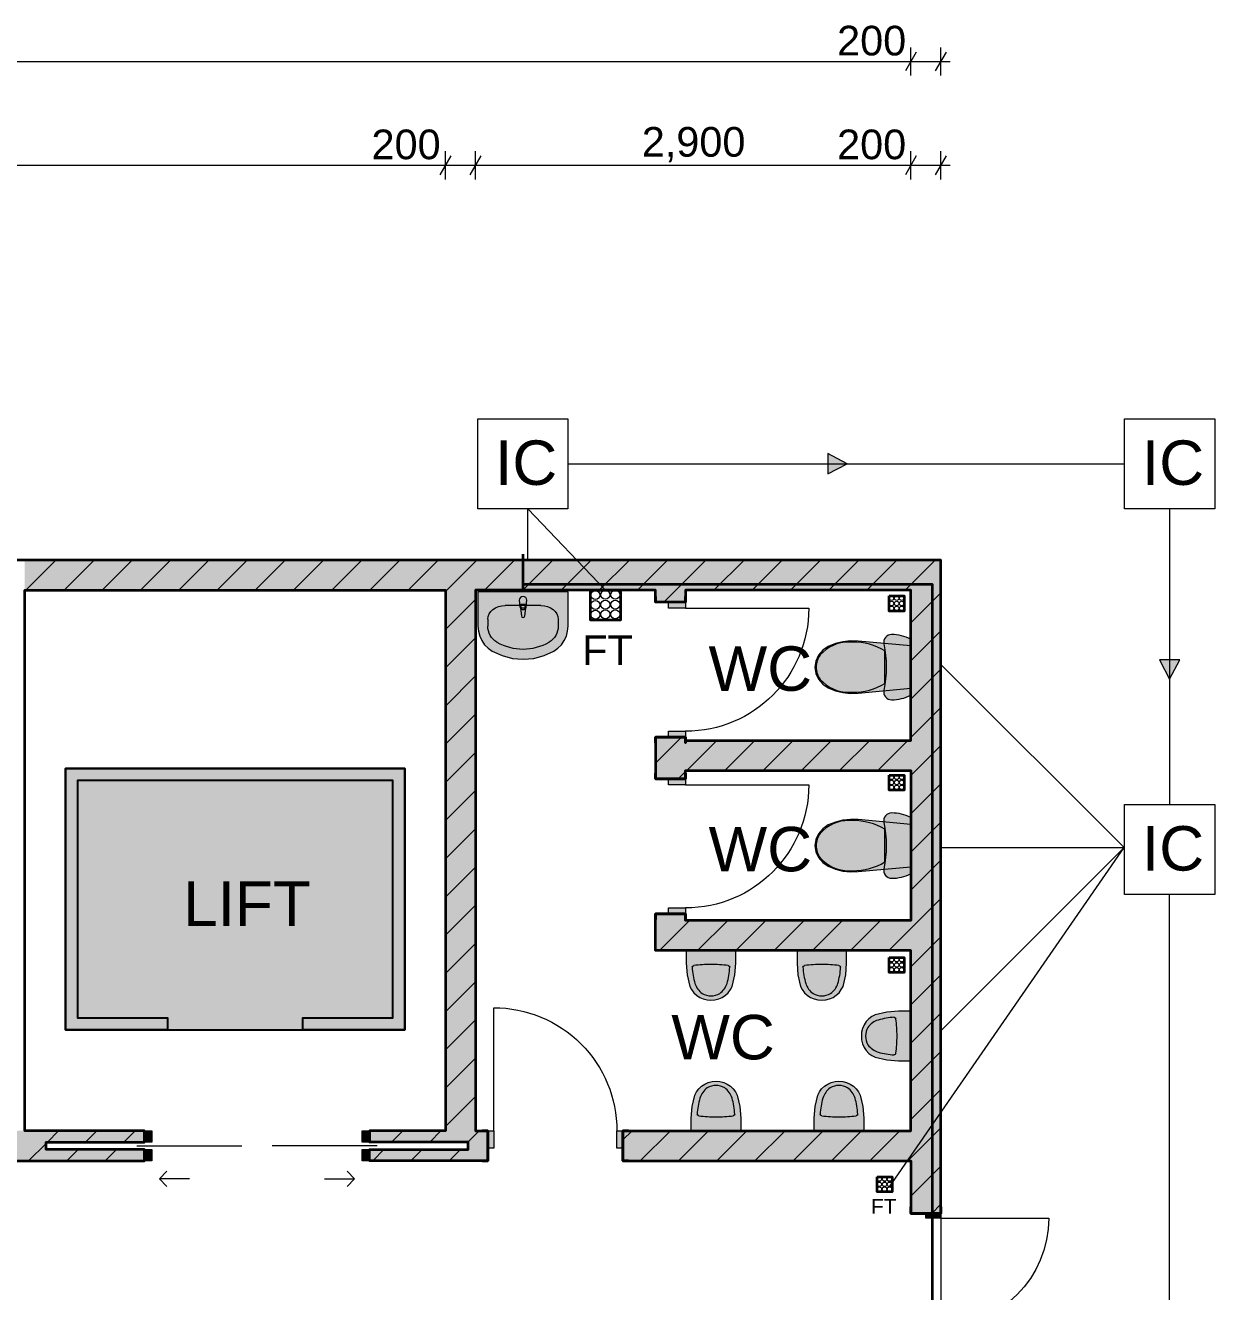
# Model space of a CAD drawing. Header units: millimetres. Extents: x 0.6 to 15.5, y 0.6 to 11.3.
# Drawn here: x 8.714 to 11.832, y 6.873 to 10.193 of the extents above; entities that cross this region are included whole.
import ezdxf

# ---------------------------------------------------------------- set-up
doc = ezdxf.new("R2010")
doc.units = ezdxf.units.MM
doc.layers.add('PDF_Geometry', color=7, linetype='Continuous', true_color=0x029e21)
doc.layers.add('PDF_Solid Fills', color=7, linetype='Continuous', true_color=0xffffff)
doc.layers.add('PDF_Text', color=7, linetype='Continuous')
doc.styles.add('PDF Arial-BoldMT', font='arial.ttf')
doc.styles.add('PDF ArialMT', font='arial.ttf')

msp = doc.modelspace()

# ---------------------------------------------------------------- hatches: boundary and pattern name
at = {"layer": 'PDF_Solid Fills', "transparency": 33554559}
for points in [[(11.0358, 8.7905), (11.1146, 8.7905), (11.1146, 7.0779), (11.0752, 7.0779), (11.0358, 7.0779)], [(9.9009, 8.7081), (10.1371, 8.7081), (10.1371, 8.6179), (10.1359, 8.6046), (10.1326, 8.5917), (10.127, 8.5797), (10.1196, 8.5689), (10.1104, 8.5597), (10.0998, 8.5523), (10.0741, 8.5405), (10.0469, 8.5333), (10.019, 8.5309), (9.9911, 8.5333), (9.9639, 8.5405), (9.9382, 8.5523), (9.9276, 8.5597), (9.9184, 8.5689), (9.9109, 8.5797), (9.9054, 8.5917), (9.902, 8.6046), (9.9009, 8.6179)], [(10.3665, 8.7117), (10.4453, 8.7117), (10.4453, 8.6806), (10.4, 8.6806), (10.3665, 8.6806)], [(10.0091, 8.6855), (10.012, 8.6925), (10.019, 8.6953), (10.0259, 8.6925), (10.0288, 8.6855), (10.0272, 8.669), (10.026, 8.6652), (10.0233, 8.6444), (10.0219, 8.6416), (10.019, 8.6405), (10.0161, 8.6416), (10.0146, 8.6444), (10.012, 8.6652), (10.0107, 8.669)], [(10.8573, 8.5769), (10.8775, 8.579), (10.8979, 8.5784), (11.0358, 8.5657), (11.0358, 8.4547), (10.8979, 8.4419), (10.8775, 8.4413), (10.8573, 8.4435), (10.8377, 8.4483), (10.8192, 8.4558), (10.8046, 8.4659), (10.7933, 8.4789), (10.7863, 8.494), (10.7839, 8.5102), (10.7863, 8.5263), (10.7933, 8.5414), (10.8046, 8.5544), (10.8192, 8.5645), (10.8377, 8.572)], [(11.0358, 8.5837), (11.0358, 8.4366), (11.0299, 8.4338), (11.0238, 8.4314), (11.0176, 8.4293), (11.0112, 8.4276), (11.0048, 8.4263), (10.9983, 8.4253), (10.9918, 8.4247), (10.9852, 8.4245), (10.9807, 8.425), (10.9764, 8.4265), (10.9725, 8.4289), (10.9692, 8.4321), (10.9667, 8.436), (10.9652, 8.4402), (10.9646, 8.4448), (10.965, 8.4493), (10.9676, 8.4644), (10.9695, 8.4796), (10.9707, 8.4949), (10.9711, 8.5102), (10.9707, 8.5255), (10.9695, 8.5407), (10.9676, 8.5559), (10.965, 8.571), (10.9646, 8.5755), (10.9652, 8.5801), (10.9667, 8.5844), (10.9692, 8.5882), (10.9725, 8.5914), (10.9764, 8.5938), (10.9807, 8.5953), (10.9852, 8.5958), (10.9918, 8.5956), (10.9983, 8.595), (11.0048, 8.5941), (11.0112, 8.5927), (11.0176, 8.591), (11.0238, 8.5889), (11.0299, 8.5865)], [(10.3665, 8.2174), (10.3665, 8.3263), (10.4, 8.3263), (10.4453, 8.3263), (10.4453, 8.2174), (10.4, 8.2174)], [(10.8573, 8.1089), (10.8775, 8.1111), (10.8979, 8.1105), (11.0358, 8.0977), (11.0358, 7.9867), (10.8979, 7.974), (10.8775, 7.9733), (10.8573, 7.9755), (10.8377, 7.9804), (10.8192, 7.9879), (10.8046, 7.998), (10.7933, 8.011), (10.7863, 8.026), (10.7839, 8.0422), (10.7863, 8.0584), (10.7933, 8.0735), (10.8046, 8.0865), (10.8192, 8.0965), (10.8377, 8.104)], [(11.0358, 8.1157), (11.0358, 7.9687), (11.0299, 7.9659), (11.0238, 7.9634), (11.0176, 7.9614), (11.0112, 7.9596), (11.0048, 7.9583), (10.9983, 7.9573), (10.9918, 7.9568), (10.9852, 7.9566), (10.9807, 7.9571), (10.9764, 7.9586), (10.9725, 7.961), (10.9692, 7.9642), (10.9667, 7.968), (10.9652, 7.9723), (10.9646, 7.9768), (10.965, 7.9814), (10.9676, 7.9965), (10.9695, 8.0116), (10.9707, 8.0269), (10.9711, 8.0422), (10.9707, 8.0575), (10.9695, 8.0728), (10.9676, 8.088), (10.965, 8.103), (10.9646, 8.1076), (10.9652, 8.1121), (10.9667, 8.1164), (10.9692, 8.1202), (10.9725, 8.1234), (10.9764, 8.1258), (10.9807, 8.1273), (10.9852, 8.1278), (10.9918, 8.1276), (10.9983, 8.1271), (11.0048, 8.1261), (11.0112, 8.1248), (11.0176, 8.1231), (11.0238, 8.121), (11.0299, 8.1185)], [(10.3665, 7.7669), (10.3665, 7.8631), (10.4, 7.8631), (10.4453, 7.8631), (10.4453, 7.8456)], [(10.5673, 7.6732), (10.5629, 7.6645), (10.557, 7.6566), (10.5497, 7.6498), (10.5413, 7.6443), (10.532, 7.6403), (10.522, 7.6378), (10.5117, 7.6369), (10.5015, 7.6378), (10.4915, 7.6403), (10.4822, 7.6443), (10.4737, 7.6498), (10.4664, 7.6566), (10.4605, 7.6645), (10.4562, 7.6732), (10.4491, 7.7034), (10.4468, 7.7342), (10.4468, 7.7669), (10.5767, 7.7669), (10.5767, 7.7342), (10.5743, 7.7034)], [(10.8578, 7.6732), (10.8534, 7.6645), (10.8475, 7.6566), (10.8402, 7.6498), (10.8318, 7.6443), (10.8224, 7.6403), (10.8125, 7.6378), (10.8022, 7.6369), (10.792, 7.6378), (10.782, 7.6403), (10.7726, 7.6443), (10.7642, 7.6498), (10.7569, 7.6566), (10.751, 7.6645), (10.7467, 7.6732), (10.7396, 7.7034), (10.7373, 7.7342), (10.7373, 7.7669), (10.8672, 7.7669), (10.8672, 7.7342), (10.8648, 7.7034)], [(10.9422, 7.4872), (10.9335, 7.4915), (10.9256, 7.4974), (10.9188, 7.5047), (10.9133, 7.5132), (10.9092, 7.5225), (10.9067, 7.5325), (10.9059, 7.5427), (10.9067, 7.553), (10.9092, 7.563), (10.9133, 7.5723), (10.9188, 7.5807), (10.9256, 7.588), (10.9335, 7.5939), (10.9422, 7.5983), (10.9724, 7.6053), (11.0031, 7.6077), (11.0358, 7.6077), (11.0358, 7.4778), (11.0031, 7.4778), (10.9724, 7.4801)], [(10.5804, 7.388), (10.5875, 7.3579), (10.5898, 7.3271), (10.5898, 7.2944), (10.4599, 7.2944), (10.4599, 7.3271), (10.4623, 7.3579), (10.4693, 7.388), (10.4737, 7.3968), (10.4796, 7.4046), (10.4868, 7.4114), (10.4953, 7.417), (10.5046, 7.421), (10.5146, 7.4235), (10.5249, 7.4243), (10.5352, 7.4235), (10.5451, 7.421), (10.5544, 7.417), (10.5629, 7.4114), (10.5702, 7.4046), (10.5761, 7.3968)], [(10.9027, 7.388), (10.9098, 7.3579), (10.9121, 7.3271), (10.9121, 7.2944), (10.7822, 7.2944), (10.7822, 7.3271), (10.7846, 7.3579), (10.7916, 7.388), (10.7959, 7.3968), (10.8018, 7.4046), (10.8091, 7.4114), (10.8176, 7.417), (10.8269, 7.421), (10.8369, 7.4235), (10.8472, 7.4243), (10.8574, 7.4235), (10.8674, 7.421), (10.8767, 7.417), (10.8852, 7.4114), (10.8924, 7.4046), (10.8983, 7.3968)], [(7.2607, 7.2157), (7.2607, 7.2609), (7.2607, 7.2944), (9.0263, 7.2944), (9.0263, 7.2649), (8.7685, 7.2649), (8.7685, 7.2452), (9.0263, 7.2452), (9.0263, 7.2157)], [(9.6169, 7.2944), (9.9265, 7.2944), (9.9265, 7.2491), (9.9265, 7.2157), (9.6169, 7.2157), (9.6169, 7.2452), (9.8748, 7.2452), (9.8748, 7.2649), (9.6169, 7.2649)], [(10.2809, 7.2491), (10.2809, 7.2944), (11.0358, 7.2944), (11.0358, 7.2157), (10.2809, 7.2157)]]:
    msp.add_hatch(color=256, dxfattribs=at).paths.add_polyline_path(points)

# ---------------------------------------------------------------- linework, layer by layer
at = {"layer": 'PDF_Geometry', "color": 7, "lineweight": 13}
for points in [[(11.0358, 10.0614), (11.0358, 10.1353)], [(11.1146, 10.0614), (11.1146, 10.1353)], [(1.4842, 10.0983), (1.5082, 10.0983), (1.587, 10.0983), (11.0358, 10.0983), (11.1146, 10.0983), (11.1386, 10.0983)], [(11.05, 10.123), (11.0216, 10.0737)], [(11.1004, 10.0737), (11.1287, 10.123)], [(9.8154, 9.7893), (9.8154, 9.8631)], [(9.8941, 9.7893), (9.8941, 9.8631)], [(11.0358, 9.7893), (11.0358, 9.8631)], [(11.1146, 9.7893), (11.1146, 9.8631)], [(9.8295, 9.8508), (9.8011, 9.8016)], [(9.9083, 9.8508), (9.8799, 9.8016)], [(11.05, 9.8508), (11.0216, 9.8016)], [(11.1004, 9.8016), (11.1287, 9.8508)], [(1.4842, 9.8262), (1.5082, 9.8262), (1.587, 9.8262), (3.0043, 9.8262), (3.083, 9.8262), (4.0279, 9.8262), (4.1067, 9.8262), (5.2878, 9.8262), (5.3665, 9.8262), (6.5476, 9.8262), (6.6264, 9.8262), (9.8154, 9.8262), (9.8941, 9.8262), (11.0358, 9.8262), (11.1146, 9.8262), (11.1386, 9.8262)], [(10.1363, 9.0435), (11.5959, 9.0435)], [(10.0315, 8.7905), (10.0315, 8.9254), (10.235, 8.7117)], [(11.714, 8.9254), (11.714, 8.1503)], [(11.1146, 7.5569), (11.5946, 8.037), (11.1146, 8.5171)], [(10.9797, 7.1472), (11.5946, 8.037)], [(11.1146, 8.037), (11.5959, 8.037)], [(11.714, 5.6706), (11.714, 7.914)]]:
    msp.add_lwpolyline(points, dxfattribs=at)
for points in [[(9.9001, 9.1616), (10.1363, 9.1616), (10.1363, 8.9254), (9.9001, 8.9254)], [(11.5959, 9.1616), (11.8321, 9.1616), (11.8321, 8.9254), (11.5959, 8.9254)], [(11.5959, 8.1503), (11.8321, 8.1503), (11.8321, 7.914), (11.5959, 7.914)]]:
    msp.add_lwpolyline(points, close=True, dxfattribs=at)
at = {"layer": 'PDF_Geometry', "color": 8, "lineweight": 15, "true_color": 0x7f7f7f}
for points in [[(10.8181, 9.0702), (10.8181, 9.0169), (10.8687, 9.0435)], [(11.7407, 8.5296), (11.6873, 8.5296), (11.714, 8.479)]]:
    msp.add_lwpolyline(points, close=True, dxfattribs=at)
at = {"layer": 'PDF_Geometry', "color": 5, "lineweight": 35}
for points in [[(10.019, 8.7081), (10.019, 8.8061)], [(10.019, 8.7278), (11.0913, 8.7278), (11.0928, 4.8353), (7.9935, 4.8353)]]:
    msp.add_lwpolyline(points, dxfattribs=at)
at = {"layer": 'PDF_Geometry', "color": 123, "lineweight": 18, "true_color": 0x71cebe}
msp.add_lwpolyline([(1.5082, 8.7905), (11.1146, 8.7905), (11.1146, 4.7747), (6.6264, 4.7747), (6.6264, 3.2786), (5.2878, 3.2786), (5.2878, 4.7747), (1.5082, 4.7747)], close=True, dxfattribs=at)
at = {"layer": 'PDF_Geometry', "color": 7, "lineweight": 35}
for points in [[(11.1146, 7.0779), (11.0752, 7.0779), (11.0358, 7.0779), (11.0752, 7.0779), (11.1146, 7.0779), (11.1146, 7.0948), (11.1146, 7.0779), (11.1146, 8.7905), (11.0358, 8.7905), (10.4453, 8.7905), (10.3665, 8.7905), (9.8941, 8.7905), (9.8154, 8.7905), (8.713, 8.7905), (8.6342, 8.7905), (8.352, 8.7905), (8.352, 8.7314), (8.352, 8.7117), (8.6342, 8.7117), (8.6342, 7.2944), (7.2607, 7.2944)], [(7.2607, 7.2157), (9.0263, 7.2157), (9.0263, 7.2452), (8.7685, 7.2452), (8.7685, 7.2649), (9.0263, 7.2649), (9.0263, 7.2944), (8.713, 7.2944), (8.713, 8.7117), (9.8154, 8.7117), (9.8154, 7.2944), (9.6169, 7.2944), (9.6169, 7.2649)], [(10.4453, 8.3263), (10.4, 8.3263), (10.4453, 8.3263), (10.4453, 8.3117), (10.4453, 8.3263), (10.4453, 8.318), (11.0358, 8.318), (11.0358, 8.7117), (10.4453, 8.7117), (10.4453, 8.6806), (10.4, 8.6806), (10.3665, 8.6806), (10.3665, 8.7117), (9.8941, 8.7117), (9.8941, 7.2944), (9.9265, 7.2944), (9.9265, 7.2491), (9.9265, 7.2157), (9.912, 7.2157), (9.9265, 7.2157), (9.9265, 7.2491), (9.9265, 7.2944), (9.912, 7.2944), (9.9265, 7.2944)], [(10.4453, 8.6806), (10.4453, 8.6952), (10.4453, 8.6806), (10.4, 8.6806), (10.3665, 8.6806), (10.3665, 8.6952), (10.3665, 8.6806)], [(10.3665, 8.3263), (10.3665, 8.3117), (10.3665, 8.3263), (10.4, 8.3263), (10.3665, 8.3263), (10.3665, 8.2174)], [(10.4453, 8.2174), (10.4453, 8.232), (10.4453, 8.2174), (10.4, 8.2174), (10.3665, 8.2174), (10.3665, 8.232), (10.3665, 8.2174), (10.4, 8.2174), (10.4453, 8.2174), (10.4453, 8.2393), (11.0358, 8.2393), (11.0358, 7.8456), (10.4453, 7.8456), (10.4453, 7.8631)], [(10.2809, 7.2944), (10.2954, 7.2944), (10.2809, 7.2944), (11.0358, 7.2944), (11.0358, 7.7669), (10.3665, 7.7669), (10.3665, 7.8631), (10.3665, 7.8485), (10.3665, 7.8631), (10.4, 7.8631), (10.4453, 7.8631), (10.4453, 7.8485), (10.4453, 7.8631), (10.4, 7.8631), (10.3665, 7.8631)], [(9.0263, 7.2649), (9.0263, 7.2944)], [(9.9265, 7.2157), (9.6169, 7.2157), (9.6169, 7.2452), (9.8748, 7.2452), (9.8748, 7.2649), (9.6169, 7.2649), (9.6169, 7.2944)], [(10.2809, 7.2157), (10.2809, 7.2491), (10.2809, 7.2944), (10.2809, 7.2491), (10.2809, 7.2157), (10.2954, 7.2157), (10.2809, 7.2157), (11.0358, 7.2157), (11.0358, 7.0779), (11.0358, 7.0948), (11.0358, 7.0779)], [(9.0263, 7.2157), (9.0263, 7.2452)], [(9.6169, 7.2157), (9.6169, 7.2452)]]:
    msp.add_lwpolyline(points, dxfattribs=at)
at = {"layer": 'PDF_Geometry', "color": 21, "lineweight": 9, "true_color": 0xff9955}
for points in [[(8.7157, 8.7117), (8.7944, 8.7905)], [(8.8159, 8.7117), (8.8946, 8.7905)], [(8.9161, 8.7117), (8.9948, 8.7905)], [(9.0163, 8.7117), (9.0951, 8.7905)], [(9.1165, 8.7117), (9.1953, 8.7905)], [(9.2168, 8.7117), (9.2955, 8.7905)], [(9.317, 8.7117), (9.3957, 8.7905)], [(9.4172, 8.7117), (9.4959, 8.7905)], [(9.5174, 8.7117), (9.5962, 8.7905)], [(9.6176, 8.7117), (9.6964, 8.7905)], [(9.7179, 8.7117), (9.7966, 8.7905)], [(9.8154, 8.709), (9.8941, 8.7877), (9.8968, 8.7905)], [(9.9183, 8.7117), (9.997, 8.7905)], [(10.0185, 8.7117), (10.0973, 8.7905)], [(10.1187, 8.7117), (10.1975, 8.7905)], [(10.219, 8.7117), (10.2977, 8.7905)], [(10.3192, 8.7117), (10.3979, 8.7905)], [(10.3883, 8.6806), (10.4194, 8.7117), (10.4981, 8.7905)], [(10.5196, 8.7117), (10.5984, 8.7905)], [(10.6198, 8.7117), (10.6986, 8.7905)], [(10.7201, 8.7117), (10.7988, 8.7905)], [(10.8203, 8.7117), (10.899, 8.7905)], [(10.9205, 8.7117), (10.9993, 8.7905)], [(11.0207, 8.7117), (11.0358, 8.7268), (11.0994, 8.7905)], [(11.1146, 8.7053), (11.0358, 8.6266)], [(9.8154, 8.6088), (9.8941, 8.6875)], [(11.1146, 8.6051), (11.0358, 8.5264)], [(9.8154, 8.5086), (9.8941, 8.5873)], [(11.1146, 8.5049), (11.0358, 8.4262)], [(9.8154, 8.4083), (9.8941, 8.4871)], [(11.1146, 8.4047), (11.0358, 8.3259)], [(9.8154, 8.3081), (9.8941, 8.3868)], [(10.4348, 8.3263), (10.3665, 8.258)], [(10.4481, 8.2393), (10.5268, 8.318)], [(10.5483, 8.2393), (10.627, 8.318)], [(10.6485, 8.2393), (10.7272, 8.318)], [(10.7487, 8.2393), (10.8275, 8.318)], [(10.8489, 8.2393), (10.9277, 8.318)], [(10.9492, 8.2393), (11.0279, 8.318)], [(11.1146, 8.3045), (11.0358, 8.2257)], [(9.8154, 8.2079), (9.8941, 8.2866)], [(10.4453, 8.2365), (10.4261, 8.2174)], [(11.1146, 8.2042), (11.0358, 8.1255)], [(9.8154, 8.1077), (9.8941, 8.1864)], [(11.1146, 8.104), (11.0358, 8.0253)], [(9.8154, 8.0075), (9.8941, 8.0862)], [(11.1146, 8.0038), (11.0358, 7.9251)], [(9.8154, 7.9072), (9.8941, 7.986)], [(11.1146, 7.9036), (11.0358, 7.8248), (10.9778, 7.7669)], [(9.8154, 7.807), (9.8941, 7.8857)], [(10.3725, 7.8631), (10.3665, 7.8571)], [(10.4552, 7.8456), (10.3765, 7.7669)], [(10.5555, 7.8456), (10.4767, 7.7669)], [(10.6557, 7.8456), (10.5769, 7.7669)], [(10.7559, 7.8456), (10.6772, 7.7669)], [(10.8561, 7.8456), (10.7774, 7.7669)], [(10.9563, 7.8456), (10.8776, 7.7669)], [(9.8154, 7.7068), (9.8941, 7.7855)], [(11.1146, 7.8034), (11.0358, 7.7246)], [(9.8154, 7.6066), (9.8941, 7.6853)], [(11.1146, 7.7031), (11.0358, 7.6244)], [(9.8154, 7.5064), (9.8941, 7.5851)], [(11.1146, 7.6029), (11.0358, 7.5242)], [(9.8154, 7.4061), (9.8941, 7.4849)], [(11.1146, 7.5027), (11.0358, 7.424)], [(9.8154, 7.3059), (9.8941, 7.3846)], [(11.1146, 7.4025), (11.0358, 7.3237)], [(8.8016, 7.2944), (8.7721, 7.2649)], [(8.9018, 7.2944), (8.8723, 7.2649)], [(9.0021, 7.2944), (8.9726, 7.2649)], [(9.7036, 7.2944), (9.6741, 7.2649)], [(9.8039, 7.2944), (9.7743, 7.2649)], [(9.9041, 7.2944), (9.8746, 7.265)], [(10.305, 7.2944), (10.2809, 7.2703)], [(10.4052, 7.2944), (10.3264, 7.2157)], [(10.5054, 7.2944), (10.4267, 7.2157)], [(10.6056, 7.2944), (10.5268, 7.2157)], [(10.7058, 7.2944), (10.6271, 7.2157)], [(10.8061, 7.2944), (10.7273, 7.2157)], [(10.9063, 7.2944), (10.8275, 7.2157)], [(11.0065, 7.2944), (10.9278, 7.2157)], [(11.1146, 7.3023), (11.0358, 7.2235), (11.028, 7.2157)], [(8.7685, 7.2612), (8.7229, 7.2157)], [(8.8526, 7.2452), (8.8231, 7.2157)], [(8.9529, 7.2452), (8.9233, 7.2157)], [(9.6544, 7.2452), (9.6249, 7.2157)], [(9.7546, 7.2452), (9.7251, 7.2157)], [(9.8548, 7.2452), (9.8253, 7.2157)], [(9.0263, 7.2185), (9.0236, 7.2157)], [(9.9265, 7.2167), (9.9255, 7.2157)], [(11.1146, 7.202), (11.0358, 7.1233)], [(11.1146, 7.1018), (11.0906, 7.0779)]]:
    msp.add_lwpolyline(points, dxfattribs=at)
at = {"layer": 'PDF_Geometry', "color": 6, "lineweight": 20}
for points in [[(9.9009, 8.7081), (9.9009, 8.6179), (9.902, 8.6046), (9.9054, 8.5917), (9.9109, 8.5797), (9.9184, 8.5689), (9.9276, 8.5597), (9.9382, 8.5523), (9.9639, 8.5405), (9.9911, 8.5333), (10.019, 8.5309), (10.0469, 8.5333), (10.0741, 8.5405), (10.0998, 8.5523), (10.1104, 8.5597), (10.1196, 8.5689), (10.127, 8.5797), (10.1326, 8.5917), (10.1359, 8.6046), (10.1371, 8.6179), (10.1371, 8.7081)], [(10.8573, 8.5769), (10.8377, 8.572), (10.8192, 8.5645), (10.8046, 8.5544), (10.7933, 8.5414), (10.7863, 8.5263), (10.7839, 8.5102), (10.7863, 8.494), (10.7933, 8.4789), (10.8046, 8.4659), (10.8192, 8.4558), (10.8377, 8.4483), (10.8573, 8.4435), (10.8775, 8.4413), (10.8979, 8.4419), (11.0358, 8.4547), (11.0358, 8.5657), (10.8979, 8.5784), (10.8775, 8.579)], [(11.0358, 8.5837), (11.0299, 8.5865), (11.0238, 8.5889), (11.0176, 8.591), (11.0112, 8.5927), (11.0048, 8.5941), (10.9983, 8.595), (10.9918, 8.5956), (10.9852, 8.5958), (10.9807, 8.5953), (10.9764, 8.5938), (10.9725, 8.5914), (10.9692, 8.5882), (10.9667, 8.5844), (10.9652, 8.5801), (10.9646, 8.5755), (10.965, 8.571), (10.9676, 8.5559), (10.9695, 8.5407), (10.9707, 8.5255), (10.9711, 8.5102), (10.9707, 8.4949), (10.9695, 8.4796), (10.9676, 8.4644), (10.965, 8.4493), (10.9646, 8.4448), (10.9652, 8.4402), (10.9667, 8.436), (10.9692, 8.4321), (10.9725, 8.4289), (10.9764, 8.4265), (10.9807, 8.425), (10.9852, 8.4245), (10.9918, 8.4247), (10.9983, 8.4253), (11.0048, 8.4263), (11.0112, 8.4276), (11.0176, 8.4293), (11.0238, 8.4314), (11.0299, 8.4338), (11.0358, 8.4366)], [(10.8573, 8.1089), (10.8377, 8.104), (10.8192, 8.0965), (10.8046, 8.0865), (10.7933, 8.0735), (10.7863, 8.0584), (10.7839, 8.0422), (10.7863, 8.026), (10.7933, 8.011), (10.8046, 7.998), (10.8192, 7.9879), (10.8377, 7.9804), (10.8573, 7.9755), (10.8775, 7.9733), (10.8979, 7.974), (11.0358, 7.9867), (11.0358, 8.0977), (10.8979, 8.1105), (10.8775, 8.1111)], [(11.0358, 8.1157), (11.0299, 8.1185), (11.0238, 8.121), (11.0176, 8.1231), (11.0112, 8.1248), (11.0048, 8.1261), (10.9983, 8.1271), (10.9918, 8.1276), (10.9852, 8.1278), (10.9807, 8.1273), (10.9764, 8.1258), (10.9725, 8.1234), (10.9692, 8.1202), (10.9667, 8.1164), (10.9652, 8.1121), (10.9646, 8.1076), (10.965, 8.103), (10.9676, 8.088), (10.9695, 8.0728), (10.9707, 8.0575), (10.9711, 8.0422), (10.9707, 8.0269), (10.9695, 8.0116), (10.9676, 7.9965), (10.965, 7.9814), (10.9646, 7.9768), (10.9652, 7.9723), (10.9667, 7.968), (10.9692, 7.9642), (10.9725, 7.961), (10.9764, 7.9586), (10.9807, 7.9571), (10.9852, 7.9566), (10.9918, 7.9568), (10.9983, 7.9573), (11.0048, 7.9583), (11.0112, 7.9596), (11.0176, 7.9614), (11.0238, 7.9634), (11.0299, 7.9659), (11.0358, 7.9687)], [(10.5673, 7.6732), (10.5743, 7.7034), (10.5767, 7.7342), (10.5767, 7.7669), (10.4468, 7.7669), (10.4468, 7.7342), (10.4491, 7.7034), (10.4562, 7.6732), (10.4605, 7.6645), (10.4664, 7.6566), (10.4737, 7.6498), (10.4822, 7.6443), (10.4915, 7.6403), (10.5015, 7.6378), (10.5117, 7.6369), (10.522, 7.6378), (10.532, 7.6403), (10.5413, 7.6443), (10.5497, 7.6498), (10.557, 7.6566), (10.5629, 7.6645)], [(10.8578, 7.6732), (10.8648, 7.7034), (10.8672, 7.7342), (10.8672, 7.7669), (10.7373, 7.7669), (10.7373, 7.7342), (10.7396, 7.7034), (10.7467, 7.6732), (10.751, 7.6645), (10.7569, 7.6566), (10.7642, 7.6498), (10.7726, 7.6443), (10.782, 7.6403), (10.792, 7.6378), (10.8022, 7.6369), (10.8125, 7.6378), (10.8224, 7.6403), (10.8318, 7.6443), (10.8402, 7.6498), (10.8475, 7.6566), (10.8534, 7.6645)], [(10.9422, 7.4872), (10.9724, 7.4801), (11.0031, 7.4778), (11.0358, 7.4778), (11.0358, 7.6077), (11.0031, 7.6077), (10.9724, 7.6053), (10.9422, 7.5983), (10.9335, 7.5939), (10.9256, 7.588), (10.9188, 7.5807), (10.9133, 7.5723), (10.9092, 7.563), (10.9067, 7.553), (10.9059, 7.5427), (10.9067, 7.5325), (10.9092, 7.5225), (10.9133, 7.5132), (10.9188, 7.5047), (10.9256, 7.4974), (10.9335, 7.4915)], [(10.5875, 7.3579), (10.5898, 7.3271), (10.5898, 7.2944), (10.4599, 7.2944), (10.4599, 7.3271), (10.4623, 7.3579), (10.4693, 7.388), (10.4737, 7.3968), (10.4796, 7.4046), (10.4868, 7.4114), (10.4953, 7.417), (10.5046, 7.421), (10.5146, 7.4235), (10.5249, 7.4243), (10.5352, 7.4235), (10.5451, 7.421), (10.5544, 7.417), (10.5629, 7.4114), (10.5702, 7.4046), (10.5761, 7.3968), (10.5804, 7.388)], [(10.9098, 7.3579), (10.9121, 7.3271), (10.9121, 7.2944), (10.7822, 7.2944), (10.7822, 7.3271), (10.7846, 7.3579), (10.7916, 7.388), (10.7959, 7.3968), (10.8018, 7.4046), (10.8091, 7.4114), (10.8176, 7.417), (10.8269, 7.421), (10.8369, 7.4235), (10.8472, 7.4243), (10.8574, 7.4235), (10.8674, 7.421), (10.8767, 7.417), (10.8852, 7.4114), (10.8924, 7.4046), (10.8983, 7.3968), (10.9027, 7.388)]]:
    msp.add_lwpolyline(points, close=True, dxfattribs=at)
at = {"layer": 'PDF_Geometry', "color": 5, "lineweight": 35}
for points in [[(10.1957, 8.7117), (10.2744, 8.7117), (10.2744, 8.633), (10.1957, 8.633)], [(10.9788, 8.6968), (11.0181, 8.6968), (11.0181, 8.6574), (10.9788, 8.6574)], [(10.9788, 8.2273), (11.0181, 8.2273), (11.0181, 8.188), (10.9788, 8.188)], [(10.9788, 7.7491), (11.0181, 7.7491), (11.0181, 7.7097), (10.9788, 7.7097)], [(10.947, 7.1737), (10.9864, 7.1737), (10.9864, 7.1344), (10.947, 7.1344)]]:
    msp.add_lwpolyline(points, close=True, dxfattribs=at)
at = {"layer": 'PDF_Geometry', "color": 6, "lineweight": 20}
for points in [[(10.0658, 8.6717), (9.9722, 8.6717)], [(9.9266, 8.6359), (9.9266, 8.6179)], [(10.1114, 8.6359), (10.1114, 8.6179)], [(10.8791, 8.5759), (10.8791, 8.5759)], [(10.7978, 8.5421), (10.7978, 8.5421)], [(10.7872, 8.5102), (10.7872, 8.5102)], [(10.7978, 8.4782), (10.7978, 8.4782)], [(10.8791, 8.4444), (10.8791, 8.4444)], [(10.9677, 8.4673), (10.9677, 8.4673)], [(10.8791, 8.108), (10.8791, 8.108)], [(10.7978, 8.0741), (10.7978, 8.0741)], [(10.7872, 8.0422), (10.7872, 8.0422)], [(10.7978, 8.0103), (10.7978, 8.0103)], [(10.8791, 7.9764), (10.8791, 7.9764)], [(10.9677, 7.9993), (10.9677, 7.9993)], [(10.4624, 7.7232), (10.4624, 7.7232)], [(10.4667, 7.7276), (10.4667, 7.7276)], [(10.5567, 7.7276), (10.5567, 7.7276)], [(10.561, 7.7232), (10.561, 7.7232)], [(10.753, 7.7232), (10.753, 7.7232)], [(10.7572, 7.7276), (10.7572, 7.7276)], [(10.8472, 7.7276), (10.8472, 7.7276)], [(10.8515, 7.7232), (10.8515, 7.7232)], [(10.4695, 7.681), (10.4695, 7.681)], [(10.5539, 7.681), (10.5539, 7.681)], [(10.76, 7.681), (10.76, 7.681)], [(10.8444, 7.681), (10.8444, 7.681)], [(10.4889, 7.6544), (10.4889, 7.6544)], [(10.5346, 7.6544), (10.5346, 7.6544)], [(10.7794, 7.6544), (10.7794, 7.6544)], [(10.8251, 7.6544), (10.8251, 7.6544)], [(10.95, 7.5849), (10.95, 7.5849)], [(10.9922, 7.592), (10.9922, 7.592)], [(10.9966, 7.5877), (10.9966, 7.5877)], [(10.9233, 7.5656), (10.9233, 7.5656)], [(10.9233, 7.5199), (10.9233, 7.5199)], [(10.95, 7.5005), (10.95, 7.5005)], [(10.9922, 7.4935), (10.9922, 7.4935)], [(10.9966, 7.4977), (10.9966, 7.4977)], [(10.502, 7.4069), (10.502, 7.4069)], [(10.5478, 7.4069), (10.5478, 7.4069)], [(10.8243, 7.4069), (10.8243, 7.4069)], [(10.87, 7.4069), (10.87, 7.4069)], [(10.4827, 7.3803), (10.4827, 7.3803)], [(10.567, 7.3803), (10.567, 7.3803)], [(10.805, 7.3803), (10.805, 7.3803)], [(10.8893, 7.3803), (10.8893, 7.3803)], [(10.4756, 7.3381), (10.4756, 7.3381)], [(10.4799, 7.3336), (10.4799, 7.3336)], [(10.5698, 7.3336), (10.5698, 7.3336)], [(10.5741, 7.3381), (10.5741, 7.3381)], [(10.7979, 7.3381), (10.7979, 7.3381)], [(10.8022, 7.3336), (10.8022, 7.3336)], [(10.8921, 7.3336), (10.8921, 7.3336)], [(10.8964, 7.3381), (10.8964, 7.3381)]]:
    msp.add_lwpolyline(points, dxfattribs=at)
for points in [[(10.0146, 8.6444, 0.376662), (10.019, 8.6405, 0.38007), (10.0233, 8.6444), (10.026, 8.6652, 0.118995), (10.0272, 8.669), (10.0288, 8.6855, 0.41415), (10.019, 8.6953, 0.414152), (10.0091, 8.6855), (10.0107, 8.669, 0.118514), (10.012, 8.6652)], [(10.0136, 8.6698), (10.0136, 8.6757), (10.0243, 8.6757), (10.0243, 8.6698, -0.416656), (10.019, 8.6645, -0.413875)], [(10.8735, 8.4442, 0.014007), (10.8791, 8.4443, 0.006008), (10.8831, 8.4443, 0.133342), (10.9677, 8.4673), (10.9677, 8.5102), (10.9677, 8.5531, 0.133342), (10.8831, 8.576, 0.006008), (10.8791, 8.576, 0.013489), (10.8735, 8.5761, 0.214406), (10.7978, 8.5421, 0.15731), (10.7872, 8.5102, 0.157259), (10.7978, 8.4782, 0.214413)], [(10.8735, 7.9763, 0.013447), (10.8791, 7.9764, 0.006008), (10.8831, 7.9763, 0.133345), (10.9677, 7.9993), (10.9677, 8.0422), (10.9677, 8.0851, 0.133344), (10.8831, 8.1081, 0.006016), (10.8791, 8.108, 0.013447), (10.8735, 8.1082, 0.214406), (10.7978, 8.0741, 0.157314), (10.7872, 8.0422, 0.157313), (10.7978, 8.0103, 0.214406)]]:
    msp.add_lwpolyline(points, format="xyb", close=True, dxfattribs=at)
at = {"layer": 'PDF_Geometry', "color": 30, "lineweight": 20, "true_color": 0xff6600}
for points in [[(10.4453, 8.6806), (10.4453, 8.6649), (10.4, 8.6649), (10.4, 8.6806)], [(10.4, 8.3263), (10.4, 8.342), (10.4453, 8.342), (10.4453, 8.3263)], [(10.4453, 8.2174), (10.4453, 8.2016), (10.4, 8.2016), (10.4, 8.2174)], [(10.4, 7.8631), (10.4, 7.8788), (10.4453, 7.8788), (10.4453, 7.8631)], [(9.0263, 7.2944), (9.046, 7.2944), (9.046, 7.2649), (9.0263, 7.2649)], [(9.6169, 7.2649), (9.5972, 7.2649), (9.5972, 7.2944), (9.6169, 7.2944)], [(9.9265, 7.2944), (9.9423, 7.2944), (9.9423, 7.2491), (9.9265, 7.2491)], [(10.2809, 7.2491), (10.2651, 7.2491), (10.2651, 7.2944), (10.2809, 7.2944)], [(9.0263, 7.2452), (9.046, 7.2452), (9.046, 7.2157), (9.0263, 7.2157)], [(9.6169, 7.2157), (9.5972, 7.2157), (9.5972, 7.2452), (9.6169, 7.2452)], [(11.1146, 7.0779), (11.1146, 7.0653), (11.0752, 7.0653), (11.0752, 7.0779)]]:
    msp.add_lwpolyline(points, close=True, dxfattribs=at)
at = {"layer": 'PDF_Geometry', "color": 30, "lineweight": 18, "true_color": 0xff6600}
for points in [[(10.4453, 8.6649), (10.7681, 8.6649, -0.414183), (10.4453, 8.342)], [(10.4453, 8.2016), (10.7681, 8.2016, -0.414179), (10.4453, 7.8788)], [(9.9423, 7.2944), (9.9423, 7.6172, -0.414238), (10.2651, 7.2944)], [(11.1146, 7.0653), (11.3972, 7.0653, -0.414171), (11.1146, 6.7826, -0.414223), (11.3972, 6.4999), (11.1146, 6.4999)]]:
    msp.add_lwpolyline(points, format="xyb", dxfattribs=at)
at = {"layer": 'PDF_Geometry', "color": 6, "lineweight": 20}
for points in [[(9.9504, 8.5759, 0.129769), (10.019, 8.5577, 0.129773), (10.0875, 8.5759)], [(10.4624, 7.7232, 0.055754), (10.4695, 7.681, 0.161013), (10.4888, 7.6544, 0.136896), (10.5117, 7.6481, 0.1369), (10.5346, 7.6544, 0.161644), (10.5539, 7.681, 0.054384), (10.561, 7.7232)], [(10.5567, 7.7276, 0.033492), (10.5117, 7.7306, 0.033447), (10.4667, 7.7276)], [(10.7529, 7.7232, 0.055754), (10.76, 7.681, 0.161623), (10.7793, 7.6544, 0.137455), (10.8022, 7.6481, 0.137241), (10.825, 7.6544, 0.161623), (10.8444, 7.681, 0.055069), (10.8515, 7.7232)], [(10.8472, 7.7276, 0.033536), (10.8022, 7.7306, 0.033522), (10.7572, 7.7276)], [(10.9921, 7.592, 0.055028), (10.9499, 7.5849, 0.161627), (10.9233, 7.5656, 0.136888), (10.917, 7.5427, 0.137216), (10.9233, 7.5199, 0.161641), (10.9499, 7.5005, 0.055029), (10.9921, 7.4935)], [(10.9965, 7.4978, 0.033193), (10.9995, 7.5427, 0.033164), (10.9965, 7.5877)], [(10.5741, 7.3381, 0.054333), (10.567, 7.3803, 0.161623), (10.5477, 7.4069, 0.13718), (10.5248, 7.4132, 0.136854), (10.5019, 7.4069, 0.161668), (10.4826, 7.3802, 0.055682), (10.4755, 7.3381)], [(10.8964, 7.3381, 0.054332), (10.8893, 7.3803, 0.161623), (10.87, 7.4069, 0.136843), (10.8471, 7.4132, 0.136843), (10.8242, 7.4069, 0.161623), (10.8049, 7.3802, 0.055704), (10.7979, 7.3381)], [(10.4798, 7.3337, 0.033199), (10.5248, 7.3307, 0.033211), (10.5698, 7.3337)], [(10.8022, 7.3337, 0.033198), (10.8471, 7.3307, 0.033169), (10.8921, 7.3337)]]:
    msp.add_lwpolyline(points, format="xyb", dxfattribs=at)
at = {"layer": 'PDF_Geometry', "color": 216, "lineweight": 25, "true_color": 0x800080}
msp.add_lwpolyline([(9.0873, 7.5592), (8.8196, 7.5592), (8.8196, 8.2443), (9.7094, 8.2443), (9.7094, 7.5592), (9.7094, 8.2443), (8.8196, 8.2443), (8.8196, 7.5592), (9.7094, 7.5592), (9.4416, 7.5592), (9.4416, 7.5907), (9.6779, 7.5907), (9.6779, 8.2128), (8.8511, 8.2128), (8.8511, 7.5907), (9.0873, 7.5907)], close=True, dxfattribs=at)
at = {"layer": 'PDF_Geometry', "color": 30, "lineweight": 18, "true_color": 0xff6600}
for points in [[(9.0066, 7.255), (9.2822, 7.255)], [(9.6366, 7.255), (9.361, 7.255)], [(9.0657, 7.1684), (9.0854, 7.1881)], [(9.5775, 7.1684), (9.5578, 7.1881)], [(9.1444, 7.1684), (9.0657, 7.1684), (9.0854, 7.1487)], [(9.4988, 7.1684), (9.5775, 7.1684), (9.5578, 7.1487)]]:
    msp.add_lwpolyline(points, dxfattribs=at)
at = {"layer": 'PDF_Geometry', "color": 7, "lineweight": 13}
for centre, radius in [((10.2089, 8.6991), 0.0118), ((10.2347, 8.6999), 0.0118), ((10.2607, 8.6999), 0.0118), ((10.2089, 8.6735), 0.0118), ((10.2347, 8.6742), 0.0118), ((10.2607, 8.6743), 0.0118), ((10.9849, 8.6909), 0.0059), ((10.9849, 8.6771), 0.0059), ((10.9849, 8.6644), 0.0059), ((10.9985, 8.6909), 0.0059), ((10.9985, 8.6771), 0.0059), ((10.9985, 8.6644), 0.0059), ((11.0115, 8.6909), 0.0059), ((11.0115, 8.6771), 0.0059), ((11.0115, 8.6644), 0.0059), ((10.2089, 8.6478), 0.0118), ((10.2347, 8.6486), 0.0118), ((10.2607, 8.6486), 0.0118), ((10.9849, 8.2214), 0.0059), ((10.9849, 8.2076), 0.0059), ((10.9985, 8.2214), 0.0059), ((10.9985, 8.2076), 0.0059), ((11.0115, 8.2214), 0.0059), ((11.0115, 8.2076), 0.0059), ((10.9849, 8.1949), 0.0059), ((10.9985, 8.1949), 0.0059), ((11.0115, 8.1949), 0.0059), ((10.9849, 7.7432), 0.00592), ((10.9985, 7.7432), 0.00592), ((11.0115, 7.7432), 0.00592), ((10.9849, 7.7167), 0.00592), ((10.9849, 7.7293), 0.0059), ((10.9985, 7.7167), 0.00592), ((10.9986, 7.7293), 0.0059), ((11.0115, 7.7293), 0.0059), ((11.0115, 7.7167), 0.00592), ((10.9531, 7.1678), 0.0059), ((10.9667, 7.1678), 0.0059), ((10.9797, 7.1678), 0.00592), ((10.9531, 7.154), 0.0059), ((10.9531, 7.1413), 0.0059), ((10.9667, 7.154), 0.0059), ((10.9667, 7.1413), 0.0059), ((10.9797, 7.1539), 0.00592), ((10.9797, 7.1413), 0.00592)]:
    msp.add_circle(centre, radius, dxfattribs=at)
at = {"layer": 'PDF_Geometry', "color": 6, "lineweight": 20}
for radius, start, end in [(0.00833, 212.8695, 269.8355), (0.00834, 269.9585, 327.0675)]:
    msp.add_arc((10.019, 8.6698), radius, start, end, dxfattribs=at)
for points in [[(9.9265, 8.6359), (9.9265, 8.6557), (9.947, 8.6717), (9.9722, 8.6717)], [(10.0657, 8.6717), (10.0909, 8.6717), (10.1114, 8.6557), (10.1114, 8.6359)], [(9.9504, 8.5759), (9.9357, 8.5843), (9.9265, 8.6004), (9.9265, 8.6179)], [(10.1114, 8.6179), (10.1114, 8.6004), (10.1022, 8.5843), (10.0875, 8.5759)], [(10.4624, 7.7232), (10.4626, 7.7254), (10.4644, 7.7272), (10.4667, 7.7276)], [(10.5567, 7.7276), (10.559, 7.7272), (10.5607, 7.7254), (10.561, 7.7232)], [(10.7529, 7.7232), (10.7531, 7.7254), (10.7549, 7.7272), (10.7572, 7.7276)], [(10.8472, 7.7276), (10.8495, 7.7272), (10.8513, 7.7254), (10.8515, 7.7232)], [(10.9921, 7.592), (10.9943, 7.5918), (10.9961, 7.5901), (10.9965, 7.5877)], [(10.9965, 7.4977), (10.9961, 7.4954), (10.9943, 7.4937), (10.9921, 7.4935)], [(10.4798, 7.3337), (10.4775, 7.3341), (10.4757, 7.3359), (10.4755, 7.3381)], [(10.5741, 7.3381), (10.5739, 7.3359), (10.5721, 7.3341), (10.5698, 7.3337)], [(10.8021, 7.3337), (10.7998, 7.3341), (10.7981, 7.3359), (10.7979, 7.3381)], [(10.8964, 7.3381), (10.8962, 7.3359), (10.8944, 7.3341), (10.8921, 7.3337)]]:
    msp.add_open_spline(points, degree=3, dxfattribs=at)
at = {"layer": 'PDF_Solid Fills', "color": 7, "lineweight": 0, "transparency": 33554559}
for points in [[(10.8687, 9.0435), (10.8181, 9.0169), (10.8181, 9.0702)], [(11.714, 8.479), (11.6873, 8.5296), (11.7407, 8.5296)]]:
    msp.add_solid(points, dxfattribs=at)
at = {"layer": 'PDF_Solid Fills', "lineweight": 0, "transparency": 33554559}
for points in [[(8.713, 8.7905), (9.8154, 8.7905), (8.713, 8.7117), (9.8154, 8.7117)], [(9.8154, 8.7905), (9.8941, 8.7905), (9.8154, 7.2944), (9.8941, 7.2944)], [(9.8941, 8.7905), (11.0358, 8.7905), (9.8941, 8.7117), (11.0358, 8.7117)], [(10.4453, 8.6806), (10.4453, 8.6649), (10.4, 8.6806), (10.4, 8.6649)], [(10.4, 8.3263), (10.4, 8.342), (10.4453, 8.3263), (10.4453, 8.342)], [(10.4453, 8.2393), (10.4453, 8.318), (11.0358, 8.2393), (11.0358, 8.318)], [(8.8196, 7.5592), (8.8196, 8.2443), (9.7094, 7.5592), (9.7094, 8.2443)], [(10.4453, 8.2174), (10.4453, 8.2016), (10.4, 8.2174), (10.4, 8.2016)], [(10.4, 7.8631), (10.4, 7.8788), (10.4453, 7.8631), (10.4453, 7.8788)], [(10.3665, 7.7669), (10.4453, 7.8456), (11.0358, 7.7669), (11.0358, 7.8456)], [(9.0263, 7.2944), (9.046, 7.2944), (9.0263, 7.2649), (9.046, 7.2649)], [(9.6169, 7.2649), (9.5972, 7.2649), (9.6169, 7.2944), (9.5972, 7.2944)], [(9.9265, 7.2944), (9.9423, 7.2944), (9.9265, 7.2491), (9.9423, 7.2491)], [(10.2809, 7.2491), (10.2651, 7.2491), (10.2809, 7.2944), (10.2651, 7.2944)], [(9.0263, 7.2452), (9.046, 7.2452), (9.0263, 7.2157), (9.046, 7.2157)], [(9.6169, 7.2157), (9.5972, 7.2157), (9.6169, 7.2452), (9.5972, 7.2452)], [(11.1146, 7.0779), (11.1146, 7.0653), (11.0752, 7.0779), (11.0752, 7.0653)]]:
    msp.add_solid(points, dxfattribs=at)

# ---------------------------------------------------------------- texts
at = {"layer": 'PDF_Text', "attachment_point": 4}
for s, insert, char_height, style in [('200', (10.8423, 10.1527), 0.07775, 'PDF ArialMT'), ('200', (9.6218, 9.8805), 0.07775, 'PDF ArialMT'), ('2,900', (10.3303, 9.8805), 0.07775, 'PDF ArialMT'), ('200', (10.8423, 9.8805), 0.07775, 'PDF ArialMT'), ('FT', (10.1742, 8.5546), 0.07775, 'PDF Arial-BoldMT'), ('FT', (10.9315, 7.0961), 0.03888, 'PDF Arial-BoldMT')]:
    msp.add_mtext(s, dxfattribs=dict(at, insert=insert, char_height=char_height, style=style))
at = {"layer": 'PDF_Text', "color": 173, "true_color": 0x5555ff, "char_height": 0.11663, "attachment_point": 4, "style": 'PDF Arial-BoldMT'}
for s, insert in [('IC', (9.9457, 9.0456)), ('IC', (11.6415, 9.0456)), ('WC', (10.5053, 8.5056)), ('WC', (10.5053, 8.0322)), ('IC', (11.6415, 8.0342)), ('LIFT', (9.1279, 7.8901)), ('WC', (10.4076, 7.5392))]:
    msp.add_mtext(s, dxfattribs=dict(at, insert=insert))

doc.saveas('drawing.dxf')
